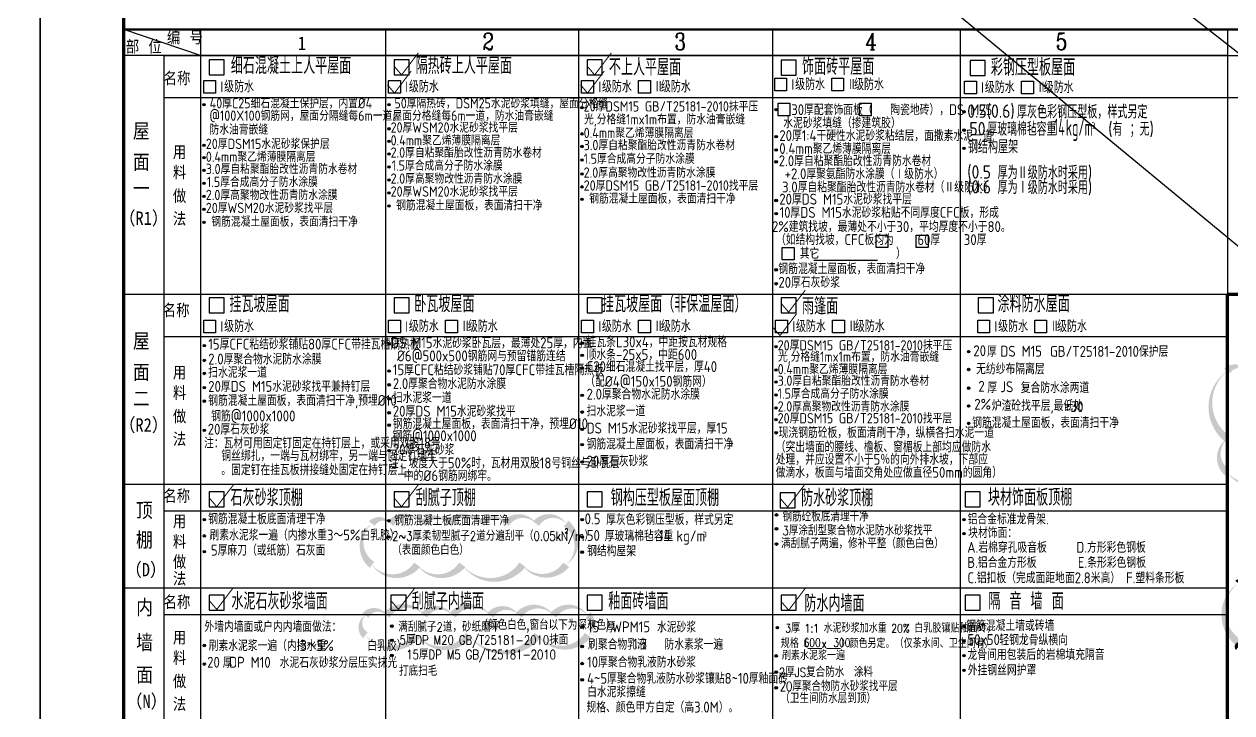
# Model space of a CAD drawing. Extents: x 6843040 to 15500510, y -6507076 to -4940511.
# Drawn here: x 7814813 to 7850908, y -5335213 to -5314628 of the extents above; entities that cross this region are included whole.
import ezdxf

# ---------------------------------------------------------------- set-up
doc = ezdxf.new("R2010")
doc.units = 0
doc.header["$LTSCALE"] = 1000
doc.header["$MEASUREMENT"] = 0
doc.layers.add('DIM_MODI', color=6, linetype='Continuous', plot=False)
for name, color, linetype in [('PUB_TEXT', 7, 'Continuous'), ('PUB_TITLE', 4, 'Continuous'), ('WINDOW', 4, 'Continuous'), ('填充', 8, 'Continuous'), ('文字', 2, 'Continuous')]:
    doc.layers.add(name, color=color, linetype=linetype)
doc.styles.add('-宋体', font='', dxfattribs={"width": 0.8})
doc.styles.add('_HZTXT', font='SIMPLEX', dxfattribs={"width": 0.9, "bigfont": 'HZTXT'})
doc.styles.add('HZ', font='rs', dxfattribs={"width": 0.8, "bigfont": 'hztxt'})
doc.styles.add('应该不会同名吧！！', font='GBENOR', dxfattribs={"height": 5, "bigfont": 'GBCBIG'})
doc.styles.add('数字加粗', font='romanc.shx', dxfattribs={"width": 0.8, "height": 8})
doc.styles.get('-宋体').set_extended_font_data('SimSun')

msp = doc.modelspace()

# ---------------------------------------------------------------- hatches: boundary and pattern name
at = {"layer": '填充'}
h = msp.add_hatch(color=1, dxfattribs=at)
edge = h.paths.add_edge_path()
edge.add_arc((7820190.9, -5317037.3), 35.9, 0, 360)
h = msp.add_hatch(color=1, dxfattribs=at)
edge = h.paths.add_edge_path()
edge.add_arc((7825713.6, -5317037.3), 35.9, 0, 360)
h = msp.add_hatch(color=1, dxfattribs=at)
edge = h.paths.add_edge_path()
edge.add_arc((7831484.1, -5317126.9), 35.9, 0, 360)
h = msp.add_hatch(color=1, dxfattribs=at)
edge = h.paths.add_edge_path()
edge.add_arc((7837287.6, -5317183.7), 38, 0, 360)
h = msp.add_hatch(color=1, dxfattribs=at)
edge = h.paths.add_edge_path()
edge.add_arc((7842901.3, -5317247.7), 38, 0, 360)
h = msp.add_hatch(color=1, dxfattribs=at)
edge = h.paths.add_edge_path()
edge.add_arc((7825713.6, -5317757), 35.9, 0, 360)
h = msp.add_hatch(color=1, dxfattribs=at)
edge = h.paths.add_edge_path()
edge.add_arc((7842901.3, -5317796.2), 38, 0, 360)
h = msp.add_hatch(color=1, dxfattribs=at)
edge = h.paths.add_edge_path()
edge.add_arc((7825713.6, -5318130.7), 35.9, 0, 360)
h = msp.add_hatch(color=1, dxfattribs=at)
edge = h.paths.add_edge_path()
edge.add_arc((7831484.1, -5317907.4), 35.9, 0, 360)
h = msp.add_hatch(color=1, dxfattribs=at)
edge = h.paths.add_edge_path()
edge.add_arc((7837287.6, -5317990.7), 38, 0, 360)
h = msp.add_hatch(color=1, dxfattribs=at)
edge = h.paths.add_edge_path()
edge.add_arc((7820190.9, -5318247.1), 35.9, 0, 360)
h = msp.add_hatch(color=1, dxfattribs=at)
edge = h.paths.add_edge_path()
edge.add_arc((7825713.6, -5318508.2), 35.9, 0, 360)
h = msp.add_hatch(color=1, dxfattribs=at)
edge = h.paths.add_edge_path()
edge.add_arc((7831484.1, -5318284.9), 35.9, 0, 360)
h = msp.add_hatch(color=1, dxfattribs=at)
edge = h.paths.add_edge_path()
edge.add_arc((7837287.6, -5318390.7), 38, 0, 360)
h = msp.add_hatch(color=1, dxfattribs=at)
edge = h.paths.add_edge_path()
edge.add_arc((7842901.3, -5318338.7), 38, 0, 360)
h = msp.add_hatch(color=1, dxfattribs=at)
edge = h.paths.add_edge_path()
edge.add_arc((7820190.9, -5318620.7), 35.9, 0, 360)
h = msp.add_hatch(color=1, dxfattribs=at)
edge = h.paths.add_edge_path()
edge.add_arc((7831484.1, -5318691.6), 35.9, 0, 360)
h = msp.add_hatch(color=1, dxfattribs=at)
edge = h.paths.add_edge_path()
edge.add_arc((7837287.6, -5318744.2), 38, 0, 360)
h = msp.add_hatch(color=1, dxfattribs=at)
edge = h.paths.add_edge_path()
edge.add_arc((7820190.9, -5318998.3), 35.9, 0, 360)
h = msp.add_hatch(color=1, dxfattribs=at)
edge = h.paths.add_edge_path()
edge.add_arc((7825713.6, -5318895.6), 35.9, 0, 360)
h = msp.add_hatch(color=1, dxfattribs=at)
edge = h.paths.add_edge_path()
edge.add_arc((7831484.1, -5319106.3), 35.9, 0, 360)
h = msp.add_hatch(color=1, dxfattribs=at)
edge = h.paths.add_edge_path()
edge.add_arc((7820190.9, -5319385.7), 35.9, 0, 360)
h = msp.add_hatch(color=1, dxfattribs=at)
edge = h.paths.add_edge_path()
edge.add_arc((7825713.6, -5319286.2), 35.9, 0, 360)
h = msp.add_hatch(color=1, dxfattribs=at)
edge = h.paths.add_edge_path()
edge.add_arc((7831484.1, -5319491.8), 35.9, 0, 360)
h = msp.add_hatch(color=1, dxfattribs=at)
edge = h.paths.add_edge_path()
edge.add_arc((7820190.9, -5319776.2), 35.9, 0, 360)
h = msp.add_hatch(color=1, dxfattribs=at)
edge = h.paths.add_edge_path()
edge.add_arc((7825713.6, -5319671.6), 35.9, 0, 360)
h = msp.add_hatch(color=1, dxfattribs=at)
edge = h.paths.add_edge_path()
edge.add_arc((7831484.1, -5319861.5), 35.9, 0, 360)
h = msp.add_hatch(color=1, dxfattribs=at)
edge = h.paths.add_edge_path()
edge.add_arc((7837287.6, -5319898.2), 38, 0, 360)
h = msp.add_hatch(color=1, dxfattribs=at)
edge = h.paths.add_edge_path()
edge.add_arc((7820190.9, -5320161.6), 35.9, 0, 360)
h = msp.add_hatch(color=1, dxfattribs=at)
edge = h.paths.add_edge_path()
edge.add_arc((7825713.6, -5320062.7), 35.9, 0, 360)
h = msp.add_hatch(color=1, dxfattribs=at)
edge = h.paths.add_edge_path()
edge.add_arc((7837287.6, -5320293.2), 38, 0, 360)
h = msp.add_hatch(color=1, dxfattribs=at)
edge = h.paths.add_edge_path()
edge.add_arc((7820190.9, -5320552.8), 35.9, 0, 360)
h = msp.add_hatch(color=1, dxfattribs=at)
edge = h.paths.add_edge_path()
edge.add_arc((7837287.6, -5321970.7), 38, 0, 360)
h = msp.add_hatch(color=1, dxfattribs=at)
edge = h.paths.add_edge_path()
edge.add_arc((7837287.6, -5322387.7), 38, 0, 360)
h = msp.add_hatch(color=1, dxfattribs=at)
edge = h.paths.add_edge_path()
edge.add_arc((7820196.9, -5324237.1), 38, 0, 360)
h = msp.add_hatch(color=1, dxfattribs=at)
edge = h.paths.add_edge_path()
edge.add_arc((7825719.6, -5324184.1), 38, 0, 360)
h = msp.add_hatch(color=1, dxfattribs=at)
edge = h.paths.add_edge_path()
edge.add_arc((7831490.1, -5324162.1), 38, 0, 360)
h = msp.add_hatch(color=1, dxfattribs=at)
edge = h.paths.add_edge_path()
edge.add_arc((7837281.6, -5324268.4), 35.9, 0, 360)
h = msp.add_hatch(color=1, dxfattribs=at)
edge = h.paths.add_edge_path()
edge.add_arc((7831490.1, -5324528.1), 38, 0, 360)
h = msp.add_hatch(color=1, dxfattribs=at)
edge = h.paths.add_edge_path()
edge.add_arc((7843040.7, -5324417.7), 38, 0, 360)
h = msp.add_hatch(color=1, dxfattribs=at)
edge = h.paths.add_edge_path()
edge.add_arc((7820196.9, -5324679.1), 38, 0, 360)
h = msp.add_hatch(color=1, dxfattribs=at)
edge = h.paths.add_edge_path()
edge.add_arc((7825719.6, -5324994.6), 38, 0, 360)
h = msp.add_hatch(color=1, dxfattribs=at)
edge = h.paths.add_edge_path()
edge.add_arc((7831490.1, -5324904.6), 38, 0, 360)
h = msp.add_hatch(color=1, dxfattribs=at)
edge = h.paths.add_edge_path()
edge.add_arc((7837281.6, -5324968), 35.9, 0, 360)
h = msp.add_hatch(color=1, dxfattribs=at)
edge = h.paths.add_edge_path()
edge.add_arc((7843040.7, -5324951.2), 38, 0, 360)
h = msp.add_hatch(color=1, dxfattribs=at)
edge = h.paths.add_edge_path()
edge.add_arc((7820196.9, -5325068.1), 38, 0, 360)
h = msp.add_hatch(color=1, dxfattribs=at)
edge = h.paths.add_edge_path()
edge.add_arc((7837281.6, -5325328.2), 35.9, 0, 360)
h = msp.add_hatch(color=1, dxfattribs=at)
edge = h.paths.add_edge_path()
edge.add_arc((7820196.9, -5325494.1), 38, 0, 360)
h = msp.add_hatch(color=1, dxfattribs=at)
edge = h.paths.add_edge_path()
edge.add_arc((7825719.6, -5325407.6), 38, 0, 360)
h = msp.add_hatch(color=1, dxfattribs=at)
edge = h.paths.add_edge_path()
edge.add_arc((7831490.1, -5325724.1), 38, 0, 360)
h = msp.add_hatch(color=1, dxfattribs=at)
edge = h.paths.add_edge_path()
edge.add_arc((7837281.6, -5325711.8), 35.9, 0, 360)
h = msp.add_hatch(color=1, dxfattribs=at)
edge = h.paths.add_edge_path()
edge.add_arc((7843040.7, -5325506.7), 38, 0, 360)
h = msp.add_hatch(color=1, dxfattribs=at)
edge = h.paths.add_edge_path()
edge.add_arc((7820196.9, -5325897.1), 38, 0, 360)
h = msp.add_hatch(color=1, dxfattribs=at)
edge = h.paths.add_edge_path()
edge.add_arc((7825719.6, -5325826.1), 38, 0, 360)
h = msp.add_hatch(color=1, dxfattribs=at)
edge = h.paths.add_edge_path()
edge.add_arc((7837281.6, -5326097.6), 35.9, 0, 360)
h = msp.add_hatch(color=1, dxfattribs=at)
edge = h.paths.add_edge_path()
edge.add_arc((7843040.7, -5326040.2), 38, 0, 360)
h = msp.add_hatch(color=1, dxfattribs=at)
edge = h.paths.add_edge_path()
edge.add_arc((7825719.6, -5326246.1), 38, 0, 360)
h = msp.add_hatch(color=1, dxfattribs=at)
edge = h.paths.add_edge_path()
edge.add_arc((7831490.1, -5326223.6), 38, 0, 360)
h = msp.add_hatch(color=1, dxfattribs=at)
edge = h.paths.add_edge_path()
edge.add_arc((7837281.6, -5326448.4), 35.9, 0, 360)
h = msp.add_hatch(color=1, dxfattribs=at)
edge = h.paths.add_edge_path()
edge.add_arc((7820196.9, -5326767.6), 38, 0, 360)
h = msp.add_hatch(color=1, dxfattribs=at)
edge = h.paths.add_edge_path()
edge.add_arc((7825719.6, -5326613.6), 38, 0, 360)
h = msp.add_hatch(color=1, dxfattribs=at)
edge = h.paths.add_edge_path()
edge.add_arc((7831490.1, -5326737.6), 38, 0, 360)
h = msp.add_hatch(color=1, dxfattribs=at)
edge = h.paths.add_edge_path()
edge.add_arc((7843040.7, -5326561.7), 38, 0, 360)
h = msp.add_hatch(color=1, dxfattribs=at)
edge = h.paths.add_edge_path()
edge.add_arc((7837287.6, -5326841.7), 38, 0, 360)
h = msp.add_hatch(color=1, dxfattribs=at)
edge = h.paths.add_edge_path()
edge.add_arc((7825719.6, -5327375.6), 38, 0, 360)
h = msp.add_hatch(color=1, dxfattribs=at)
edge = h.paths.add_edge_path()
edge.add_arc((7831490.1, -5327198.6), 38, 0, 360)
h = msp.add_hatch(color=1, dxfattribs=at)
edge = h.paths.add_edge_path()
edge.add_arc((7831490.1, -5327714.6), 38, 0, 360)
h = msp.add_hatch(color=1, dxfattribs=at)
edge = h.paths.add_edge_path()
edge.add_arc((7837298.5, -5329297.7), 38, 0, 360)
h = msp.add_hatch(color=1, dxfattribs=at)
edge = h.paths.add_edge_path()
edge.add_arc((7820196.9, -5329438.1), 38, 0, 360)
h = msp.add_hatch(color=1, dxfattribs=at)
edge = h.paths.add_edge_path()
edge.add_arc((7825710.7, -5329471.5), 38, 0, 360)
h = msp.add_hatch(color=1, dxfattribs=at)
edge = h.paths.add_edge_path()
edge.add_arc((7831490.1, -5329438.1), 38, 0, 360)
h = msp.add_hatch(color=1, dxfattribs=at)
edge = h.paths.add_edge_path()
edge.add_arc((7837298.5, -5329712.2), 38, 0, 360)
h = msp.add_hatch(color=1, dxfattribs=at)
edge = h.paths.add_edge_path()
edge.add_arc((7842901.3, -5329438.1), 38, 0, 360)
h = msp.add_hatch(color=1, dxfattribs=at)
edge = h.paths.add_edge_path()
edge.add_arc((7820196.9, -5329925.1), 38, 0, 360)
h = msp.add_hatch(color=1, dxfattribs=at)
edge = h.paths.add_edge_path()
edge.add_arc((7825710.7, -5329958.5), 38, 0, 360)
h = msp.add_hatch(color=1, dxfattribs=at)
edge = h.paths.add_edge_path()
edge.add_arc((7831490.1, -5329956.6), 38, 0, 360)
h = msp.add_hatch(color=1, dxfattribs=at)
edge = h.paths.add_edge_path()
edge.add_arc((7842901.3, -5329856.6), 38, 0, 360)
h = msp.add_hatch(color=1, dxfattribs=at)
edge = h.paths.add_edge_path()
edge.add_arc((7820196.9, -5330397.3), 38, 0, 360)
h = msp.add_hatch(color=1, dxfattribs=at)
edge = h.paths.add_edge_path()
edge.add_arc((7831490.1, -5330411.6), 38, 0, 360)
h = msp.add_hatch(color=1, dxfattribs=at)
edge = h.paths.add_edge_path()
edge.add_arc((7837298.5, -5330169.2), 38, 0, 360)
h = msp.add_hatch(color=1, dxfattribs=at)
edge = h.paths.add_edge_path()
edge.add_arc((7825803.6, -5332624.1), 38, 0, 360)
h = msp.add_hatch(color=1, dxfattribs=at)
edge = h.paths.add_edge_path()
edge.add_arc((7831488.9, -5332653.7), 38, 0, 360)
h = msp.add_hatch(color=1, dxfattribs=at)
edge = h.paths.add_edge_path()
edge.add_arc((7837325.1, -5332668.7), 38, 0, 360)
h = msp.add_hatch(color=1, dxfattribs=at)
edge = h.paths.add_edge_path()
edge.add_arc((7842901.3, -5332623.6), 38, 0, 360)
h = msp.add_hatch(color=1, dxfattribs=at)
edge = h.paths.add_edge_path()
edge.add_arc((7820196.9, -5333201.6), 38, 0, 360)
h = msp.add_hatch(color=1, dxfattribs=at)
edge = h.paths.add_edge_path()
edge.add_arc((7825803.6, -5333045.6), 38, 0, 360)
h = msp.add_hatch(color=1, dxfattribs=at)
edge = h.paths.add_edge_path()
edge.add_arc((7831488.9, -5333228.2), 38, 0, 360)
h = msp.add_hatch(color=1, dxfattribs=at)
edge = h.paths.add_edge_path()
edge.add_arc((7842901.3, -5333077.1), 38, 0, 360)
h = msp.add_hatch(color=1, dxfattribs=at)
edge = h.paths.add_edge_path()
edge.add_arc((7825803.6, -5333499.1), 38, 0, 360)
h = msp.add_hatch(color=1, dxfattribs=at)
edge = h.paths.add_edge_path()
edge.add_arc((7837287.6, -5333512.1), 38, 0, 360)
h = msp.add_hatch(color=1, dxfattribs=at)
edge = h.paths.add_edge_path()
edge.add_arc((7842901.3, -5333503.1), 38, 0, 360)
h = msp.add_hatch(color=1, dxfattribs=at)
edge = h.paths.add_edge_path()
edge.add_arc((7820196.9, -5333756.1), 38, 0, 360)
h = msp.add_hatch(color=1, dxfattribs=at)
edge = h.paths.add_edge_path()
edge.add_arc((7831488.9, -5333741.2), 38, 0, 360)
h = msp.add_hatch(color=1, dxfattribs=at)
edge = h.paths.add_edge_path()
edge.add_arc((7837287.6, -5333991.8), 38, 0, 360)
h = msp.add_hatch(color=1, dxfattribs=at)
edge = h.paths.add_edge_path()
edge.add_arc((7842901.3, -5333942.6), 38, 0, 360)
h = msp.add_hatch(color=1, dxfattribs=at)
edge = h.paths.add_edge_path()
edge.add_arc((7831488.9, -5334227.7), 38, 0, 360)
h = msp.add_hatch(color=1, dxfattribs=at)
edge = h.paths.add_edge_path()
edge.add_arc((7837287.6, -5334467), 38, 0, 360)

# ---------------------------------------------------------------- linework, layer by layer
at = {"layer": 'DIM_MODI'}
for points in [[(7911789.9, -5492202), (7717926.7, -5211216.4), (8120470.7, -5526373)], [(8121020.5, -5495427.7), (7717926.7, -5211216.4), (8121020.5, -5544303.1)]]:
    msp.add_lwpolyline(points, dxfattribs=at)
msp.add_lwpolyline([(7851327.9, -5324997.6, 0, 225, 0.5), (7850773.2, -5324997.6, 0, 225, 0.5), (7850773.2, -5327022.6, 0, 225, 0.5), (7850773.2, -5328029.2, 0, 225, 0.5), (7852123.2, -5328029.2, 0, 225, 0.5)], format="xyseb", dxfattribs=at)
for points in [[(7825207.9, -5329558.8, 0, 225, 0.5), (7825207.9, -5330788.4, 0, 225, 0.5), (7826557.9, -5330788.4, 0, 225, 0.5), (7827907.9, -5330788.4, 0, 225, 0.5), (7829707.9, -5330788.4, 0, 225, 0.5), (7831010.3, -5330788.4, 0, 225, 0.5), (7831010.3, -5329558.8, 0, 225, 0.5), (7830110.3, -5329558.8, 0, 225, 0.5), (7829210.3, -5329558.8, 0, 225, 0.5), (7828460.3, -5329558.8, 0, 225, 0.5), (7827485.3, -5329558.8, 0, 225, 0.5), (7826735.3, -5329558.8, 0, 225, 0.5), (7825760.3, -5329558.8, 0, 225, 0.5)], [(7851097.2, -5331333.9, 0, 225, 0.5), (7851097.2, -5333104.4, 0, 225, 0.5), (7851097.2, -5333248.2, 0, 225, 0.5), (7852672.2, -5333248.2, 0, 225, 0.5), (7853830.4, -5333248.2, 0, 225, 0.5), (7853830.4, -5331333.9, 0, 225, 0.5), (7852705.4, -5331333.9, 0, 225, 0.5), (7851355.4, -5331333.9, 0, 225, 0.5)], [(7825014.3, -5332297.7, 0, 225, 0.5), (7825014.3, -5332892, 0, 225, 0.5), (7826560.2, -5332892, 0, 225, 0.5), (7828106.1, -5332892, 0, 225, 0.5), (7830167.3, -5332892, 0, 225, 0.5), (7831658.6, -5332892, 0, 225, 0.5), (7831658.6, -5332297.7, 0, 225, 0.5), (7830628, -5332297.7, 0, 225, 0.5), (7829597.4, -5332297.7, 0, 225, 0.5), (7828738.6, -5332297.7, 0, 225, 0.5), (7827622.1, -5332297.7, 0, 225, 0.5), (7826763.3, -5332297.7, 0, 225, 0.5), (7825646.8, -5332297.7, 0, 225, 0.5)]]:
    msp.add_lwpolyline(points, format="xyseb", close=True, dxfattribs=at)
at = {"layer": 'PUB_TITLE'}
for p, q in [((7815288.3, -5353371.9), (7815288.3, -5313371.9)), ((7815288.3, -5313371.9), (7815288.3, -5327921.1)), ((7815288.3, -5313371.9), (7815288.3, -5327921.1)), ((7815288.3, -5353371.9), (7815288.3, -5313371.9)), ((7815288.3, -5313371.9), (7815288.3, -5327921.1)), ((7815288.3, -5313371.9), (7815288.3, -5327921.1)), ((7825611, -5314783.9), (7825611, -5353371.9)), ((7831381.5, -5314783.9), (7831381.5, -5353371.9)), ((7837179, -5314783.9), (7837179, -5353371.9)), ((7842792.7, -5314783.9), (7842792.7, -5353371.9)), ((7866205.8, -5314783.9), (7850773.2, -5314783.9)), ((7850773.2, -5314783.9), (7850773.2, -5353371.9)), ((7818988.3, -5315560.4), (7866205.8, -5315560.4)), ((7825611, -5315571.9), (7825611, -5351671.9)), ((7831381.5, -5315571.9), (7831381.5, -5351671.9)), ((7837179, -5315571.9), (7837179, -5351671.9)), ((7818988.3, -5316820.9), (7866205.8, -5316820.9)), ((7817788.3, -5322701.9), (7866205.8, -5322701.9)), ((7818988.3, -5323962.4), (7850773.2, -5323962.4)), ((7850773.2, -5329187.4), (7818988.3, -5329187.4)), ((7850773.2, -5332280.9), (7818988.3, -5332280.9))]:
    msp.add_line(p, q, dxfattribs=at)
at = {"layer": 'PUB_TITLE', "color": 4}
for p, q in [((7820088.3, -5315560.4), (7817788.3, -5314783.9)), ((7818988.3, -5315560.4), (7818988.3, -5353371.9))]:
    msp.add_line(p, q, dxfattribs=at)
at = {"layer": 'PUB_TITLE'}
for points in [[(7755888.3, -5354371.9), (7755888.3, -5312371.9), (7815288.3, -5312371.9), (7815288.3, -5354371.9)], [(7815288.3, -5354371.9), (7815288.3, -5312371.9), (7874688.3, -5312371.9), (7874688.3, -5354371.9)], [(7843081.8, -5316165.1), (7843531.8, -5316165.1), (7843531.8, -5315715.1), (7843081.8, -5315715.1)]]:
    msp.add_lwpolyline(points, close=True, dxfattribs=at)
at = {"layer": 'PUB_TITLE', "const_width": 100}
for points in [[(7817788.3, -5353371.9), (7873688.3, -5353371.9), (7873688.3, -5313371.9), (7817788.3, -5313371.9)], [(7866255.9, -5322701.9), (7866255.9, -5322701.9), (7850773.2, -5322701.9), (7850773.2, -5322701.9)], [(7850773.2, -5353371.9), (7850773.2, -5353371.9), (7850773.2, -5322701.9), (7850773.2, -5322701.9)]]:
    msp.add_lwpolyline(points, close=True, dxfattribs=at)
at = {"layer": 'PUB_TITLE'}
for points, const_width in [([(7817788.3, -5353371.9), (7817788.3, -5314783.9), (7866205.8, -5314783.9), (7866205.8, -5314783.9)], 70), ([(7817788.3, -5315560.4), (7850773.2, -5315560.4)], 40), ([(7850773.2, -5328387.4), (7817788.3, -5328387.4)], 40), ([(7850773.2, -5331480.9), (7817788.3, -5331480.9)], 40)]:
    msp.add_lwpolyline(points, dxfattribs=dict(at, const_width=const_width))
at = {"layer": 'PUB_TITLE', "color": 4, "const_width": 40}
msp.add_lwpolyline([(7820088.3, -5314783.9), (7820088.3, -5353371.9)], dxfattribs=at)
at = {"layer": 'PUB_TITLE', "const_width": 30}
for points, elevation in [([(7826591.4, -5315489.3), (7826093, -5316145.8), (7825880.3, -5315894.7)], 13.8), ([(7832361.9, -5315489.3), (7831863.5, -5316145.8), (7831650.8, -5315894.7)], 13.8), ([(7826379.3, -5316032.1), (7825880.9, -5316688.6), (7825668.2, -5316437.5)], 20.7), ([(7832149.8, -5316032.1), (7831651.4, -5316688.6), (7831438.7, -5316437.5)], 20.7), ([(7838158.5, -5322578.8), (7837660.1, -5323235.3), (7837447.4, -5322984.3)], 41.4), ([(7837901.5, -5323281.9), (7837403.1, -5323938.4), (7837190.5, -5323687.3)], 27.6), ([(7821068.6, -5328396.3), (7820570.2, -5329052.8), (7820357.6, -5328801.7)], 13.8), ([(7826591.4, -5328396.3), (7826093, -5329052.8), (7825880.3, -5328801.7)], 13.8), ([(7838129.9, -5328405.6), (7837631.5, -5329062.2), (7837418.8, -5328811.1)], 27.6), ([(7821067.8, -5331465.8), (7820569.4, -5332122.3), (7820356.7, -5331871.3)], 27.6), ([(7826498.4, -5331465.8), (7826000, -5332122.3), (7825787.3, -5331871.3)], 27.6), ([(7838159.4, -5331489.8), (7837661, -5332146.3), (7837448.3, -5331895.2)], 13.8)]:
    msp.add_lwpolyline(points, dxfattribs=dict(at, elevation=elevation))
at = {"layer": 'PUB_TITLE', "color": 4, "elevation": 13.8}
for points in [[(7820345.2, -5316145.8), (7820795.2, -5316145.8), (7820795.2, -5315695.8), (7820345.2, -5315695.8)], [(7820345.2, -5323259.3), (7820795.2, -5323259.3), (7820795.2, -5322809.3), (7820345.2, -5322809.3)], [(7820345.2, -5329052.8), (7820795.2, -5329052.8), (7820795.2, -5328602.8), (7820345.2, -5328602.8)], [(7820345.2, -5332146.3), (7820795.2, -5332146.3), (7820795.2, -5331696.3), (7820345.2, -5331696.3)]]:
    msp.add_lwpolyline(points, close=True, dxfattribs=at)
at = {"layer": 'PUB_TITLE', "elevation": 13.8}
for points in [[(7825868, -5316145.8), (7826318, -5316145.8), (7826318, -5315695.8), (7825868, -5315695.8)], [(7831638.5, -5316145.8), (7832088.5, -5316145.8), (7832088.5, -5315695.8), (7831638.5, -5315695.8)], [(7837440.8, -5316157.3), (7837890.8, -5316157.3), (7837890.8, -5315707.3), (7837440.8, -5315707.3)], [(7825868, -5323259.3), (7826318, -5323259.3), (7826318, -5322809.3), (7825868, -5322809.3)], [(7831638.5, -5323259.3), (7832088.5, -5323259.3), (7832088.5, -5322809.3), (7831638.5, -5322809.3)], [(7837436, -5323259.3), (7837886, -5323259.3), (7837886, -5322809.3), (7837436, -5322809.3)], [(7843329.4, -5323259.3), (7843779.4, -5323259.3), (7843779.4, -5322809.3), (7843329.4, -5322809.3)], [(7825868, -5329052.8), (7826318, -5329052.8), (7826318, -5328602.8), (7825868, -5328602.8)], [(7831638.5, -5329052.8), (7832088.5, -5329052.8), (7832088.5, -5328602.8), (7831638.5, -5328602.8)], [(7842933, -5329052.8), (7843383, -5329052.8), (7843383, -5328602.8), (7842933, -5328602.8)], [(7837407.4, -5329086.1), (7837857.4, -5329086.1), (7837857.4, -5328636.1), (7837407.4, -5328636.1)], [(7825775.9, -5332146.3), (7826225.9, -5332146.3), (7826225.9, -5331696.3), (7825775.9, -5331696.3)], [(7825775.9, -5332146.3), (7826225.9, -5332146.3), (7826225.9, -5331696.3), (7825775.9, -5331696.3)], [(7831638.5, -5332146.3), (7832088.5, -5332146.3), (7832088.5, -5331696.3), (7831638.5, -5331696.3)], [(7837436, -5332146.3), (7837886, -5332146.3), (7837886, -5331696.3), (7837436, -5331696.3)], [(7842933, -5332146.3), (7843383, -5332146.3), (7843383, -5331696.3), (7842933, -5331696.3)]]:
    msp.add_lwpolyline(points, close=True, dxfattribs=at)
at = {"layer": 'WINDOW', "color": 2}
for points, elevation in [([(7820181.4, -5316316.4), (7820534.9, -5316316.4), (7820534.9, -5316688.6), (7820181.4, -5316688.6)], 20.7), ([(7825704.1, -5316316.4), (7826057.6, -5316316.4), (7826057.6, -5316688.6), (7825704.1, -5316688.6)], 20.7), ([(7831474.6, -5316316.4), (7831828.1, -5316316.4), (7831828.1, -5316688.6), (7831474.6, -5316688.6)], 20.7), ([(7833178.4, -5316316.4), (7833532, -5316316.4), (7833532, -5316688.6), (7833178.4, -5316688.6)], 20.7), ([(7837247.5, -5316247.4), (7837601, -5316247.4), (7837601, -5316619.6), (7837247.5, -5316619.6)], 34.5), ([(7838951.3, -5316247.4), (7839304.9, -5316247.4), (7839304.9, -5316619.6), (7838951.3, -5316619.6)], 34.5), ([(7842917.9, -5316335.7), (7843271.5, -5316335.7), (7843271.5, -5316707.9), (7842917.9, -5316707.9)], 6.9), ([(7844621.8, -5316335.7), (7844975.3, -5316335.7), (7844975.3, -5316707.9), (7844621.8, -5316707.9)], 6.9), ([(7837347.8, -5316993.6), (7837701.3, -5316993.6), (7837701.3, -5317365.9), (7837347.8, -5317365.9)], 41.4), ([(7839777.8, -5316993.6), (7840131.3, -5316993.6), (7840131.3, -5317365.9), (7839777.8, -5317365.9)], 20.7), ([(7840276.7, -5320932.6), (7840630.3, -5320932.6), (7840630.3, -5321304.9), (7840276.7, -5321304.9)], -13.8), ([(7841477.7, -5320932.6), (7841831.3, -5320932.6), (7841831.3, -5321304.9), (7841477.7, -5321304.9)], -13.8), ([(7837470.7, -5321303.1), (7837824.3, -5321303.1), (7837824.3, -5321675.4), (7837470.7, -5321675.4)], -13.8), ([(7820181.4, -5323477.9), (7820534.9, -5323477.9), (7820534.9, -5323850.1), (7820181.4, -5323850.1)], 20.7), ([(7825704.1, -5323477.9), (7826057.6, -5323477.9), (7826057.6, -5323850.1), (7825704.1, -5323850.1)], 20.7), ([(7827407.9, -5323477.9), (7827761.5, -5323477.9), (7827761.5, -5323850.1), (7827407.9, -5323850.1)], 20.7), ([(7831474.6, -5323477.9), (7831828.1, -5323477.9), (7831828.1, -5323850.1), (7831474.6, -5323850.1)], 20.7), ([(7833178.4, -5323477.9), (7833532, -5323477.9), (7833532, -5323850.1), (7833178.4, -5323850.1)], 20.7), ([(7837272.1, -5323477.9), (7837625.6, -5323477.9), (7837625.6, -5323850.1), (7837272.1, -5323850.1)], 20.7), ([(7838975.9, -5323477.9), (7839329.5, -5323477.9), (7839329.5, -5323850.1), (7838975.9, -5323850.1)], 20.7), ([(7843314, -5323477.9), (7843667.6, -5323477.9), (7843667.6, -5323850.1), (7843314, -5323850.1)], 34.5), ([(7845017.9, -5323477.9), (7845371.5, -5323477.9), (7845371.5, -5323850.1), (7845017.9, -5323850.1)], 34.5)]:
    msp.add_lwpolyline(points, close=True, dxfattribs=dict(at, elevation=elevation))
at = {"layer": '填充', "color": 1}
for centre, radius in [((7820190.9, -5317037.3, -85.9), 35.9), ((7825713.6, -5317037.3, -85.9), 35.9), ((7831484.1, -5317126.9, -85.9), 35.9), ((7837287.6, -5317183.7, -91), 38), ((7842901.3, -5317247.7, -91), 38), ((7825713.6, -5317757, -85.9), 35.9), ((7842901.3, -5317796.2, -91), 38), ((7825713.6, -5318130.7, -85.9), 35.9), ((7831484.1, -5317907.4, -85.9), 35.9), ((7837287.6, -5317990.7, -91), 38), ((7820190.9, -5318247.1, -85.9), 35.9), ((7825713.6, -5318508.2, -85.9), 35.9), ((7831484.1, -5318284.9, -85.9), 35.9), ((7837287.6, -5318390.7, -91), 38), ((7842901.3, -5318338.7, -91), 38), ((7820190.9, -5318620.7, -85.9), 35.9), ((7831484.1, -5318691.6, -85.9), 35.9), ((7837287.6, -5318744.2, -91), 38), ((7820190.9, -5318998.3, -85.9), 35.9), ((7825713.6, -5318895.6, -85.9), 35.9), ((7831484.1, -5319106.3, -85.9), 35.9), ((7820190.9, -5319385.7, -85.9), 35.9), ((7825713.6, -5319286.2, -85.9), 35.9), ((7831484.1, -5319491.8, -85.9), 35.9), ((7820190.9, -5319776.2, -85.9), 35.9), ((7825713.6, -5319671.6, -85.9), 35.9), ((7831484.1, -5319861.5, -85.9), 35.9), ((7837287.6, -5319898.2, -91), 38), ((7820190.9, -5320161.6, -85.9), 35.9), ((7825713.6, -5320062.7, -85.9), 35.9), ((7837287.6, -5320293.2, -91), 38), ((7820190.9, -5320552.8, -85.9), 35.9), ((7837287.6, -5321970.7, -91), 38), ((7837287.6, -5322387.7, -91), 38), ((7820196.9, -5324237.1, -91), 38), ((7825719.6, -5324184.1, -91), 38), ((7831490.1, -5324162.1, -91), 38), ((7837281.6, -5324268.4, -85.9), 35.9), ((7831490.1, -5324528.1, -91), 38), ((7843040.7, -5324417.7, -91), 38), ((7820196.9, -5324679.1, -91), 38), ((7825719.6, -5324994.6, -91), 38), ((7831490.1, -5324904.6, -91), 38), ((7837281.6, -5324968, -85.9), 35.9), ((7843040.7, -5324951.2, -91), 38), ((7820196.9, -5325068.1, -91), 38), ((7837281.6, -5325328.2, -85.9), 35.9), ((7820196.9, -5325494.1, -91), 38), ((7825719.6, -5325407.6, -91), 38), ((7831490.1, -5325724.1, -91), 38), ((7837281.6, -5325711.8, -85.9), 35.9), ((7843040.7, -5325506.7, -91), 38), ((7820196.9, -5325897.1, -91), 38), ((7825719.6, -5325826.1, -91), 38), ((7837281.6, -5326097.6, -85.9), 35.9), ((7843040.7, -5326040.2, -91), 38), ((7825719.6, -5326246.1, -91), 38), ((7831490.1, -5326223.6, -91), 38), ((7837281.6, -5326448.4, -85.9), 35.9), ((7820196.9, -5326767.6, -91), 38), ((7825719.6, -5326613.6, -91), 38), ((7831490.1, -5326737.6, -91), 38), ((7843040.7, -5326561.7, -91), 38), ((7837287.6, -5326841.7, -91), 38), ((7825719.6, -5327375.6, -91), 38), ((7831490.1, -5327198.6, -91), 38), ((7831490.1, -5327714.6, -91), 38), ((7837298.5, -5329297.7, -91), 38), ((7820196.9, -5329438.1, -91), 38), ((7825710.7, -5329471.5, -91), 38), ((7831490.1, -5329438.1, -91), 38), ((7837298.5, -5329712.2, -91), 38), ((7842901.3, -5329438.1, -91), 38), ((7820196.9, -5329925.1, -91), 38), ((7825710.7, -5329958.5, -91), 38), ((7831490.1, -5329956.6, -91), 38), ((7842901.3, -5329856.6, -91), 38), ((7820196.9, -5330397.3, -91), 38), ((7831490.1, -5330411.6, -91), 38), ((7837298.5, -5330169.2, -91), 38), ((7825803.6, -5332624.1, -91), 38), ((7831488.9, -5332653.7, -91), 38), ((7837325.1, -5332668.7, -91), 38), ((7842901.3, -5332623.6, -91), 38), ((7820196.9, -5333201.6, -91), 38), ((7825803.6, -5333045.6, -91), 38), ((7831488.9, -5333228.2, -91), 38), ((7842901.3, -5333077.1, -91), 38), ((7825803.6, -5333499.1, -91), 38), ((7837287.6, -5333512.1, -91), 38), ((7842901.3, -5333503.1, -91), 38), ((7820196.9, -5333756.1, -91), 38), ((7831488.9, -5333741.2, -91), 38), ((7837287.6, -5333991.8, -91), 38), ((7842901.3, -5333942.6, -91), 38), ((7831488.9, -5334227.7, -91), 38), ((7837287.6, -5334467, -91), 38)]:
    msp.add_circle(centre, radius, dxfattribs=at)
at = {"layer": '文字', "color": 2}
msp.add_line((7838413.8, -5321681.4, -13.8), (7840315.9, -5321681.4, -13.8), dxfattribs=at)

# ---------------------------------------------------------------- texts
at = {"layer": 'PUB_TEXT', "color": 2}
for s, height, style, p in [('编 号', 400, 'HZ', (7819078.7, -5315237.2)), ('部 位', 400, 'HZ', (7817851.6, -5315511)), ('细石混凝土上人平屋面', 500, '应该不会同名吧！！', (7820990.1, -5316119.2, 34.5)), ('隔热砖上人平屋面', 500, '应该不会同名吧！！', (7826512.8, -5316119.2, 34.5)), ('饰面砖平屋面  ', 500, '应该不会同名吧！！', (7838062.2, -5316144.9, 20.7)), ('不上人平屋面  ', 500, '应该不会同名吧！！', (7832288.9, -5316164.1, 20.7)), ('彩钢压型板屋面', 500, '应该不会同名吧！！', (7843704.8, -5316166.1, -13.8)), ('名称', 400, 'HZ', (7818983.6, -5316457.1)), ('级防水 ', 350, '应该不会同名吧！！', (7820789.7, -5316669.8, 20.7)), ('级防水 ', 350, '应该不会同名吧！！', (7826312.5, -5316669.8, 20.7)), ('级防水 ', 350, '应该不会同名吧！！', (7832083, -5316669.8, 20.7)), ('级防水 ', 350, '应该不会同名吧！！', (7833843.5, -5316669.8, 20.7)), ('Ⅰ', 350, '应该不会同名吧！！', (7837639.5, -5316619.8, 34.5)), ('级防水 ', 350, '应该不会同名吧！！', (7837855.8, -5316600.8, 34.5)), ('Ⅱ ', 350, '应该不会同名吧！！', (7839400.3, -5316603.8, 34.5)), ('级防水 ', 350, '应该不会同名吧！！', (7839616.3, -5316600.8, 34.5)), ('级防水 ', 350, '应该不会同名吧！！', (7843526.3, -5316689.1, 6.9)), ('级防水 ', 350, '应该不会同名吧！！', (7845286.8, -5316689.1, 6.9)), ('Ⅰ', 350, '应该不会同名吧！！', (7820573.4, -5316688.8, 20.7)), ('Ⅰ', 350, '应该不会同名吧！！', (7826096.1, -5316688.8, 20.7)), ('Ⅰ', 350, '应该不会同名吧！！', (7831866.6, -5316688.8, 20.7)), ('Ⅱ ', 350, '应该不会同名吧！！', (7833627.5, -5316672.8, 20.7)), ('Ⅰ', 350, '应该不会同名吧！！', (7843309.9, -5316708.1, 6.9)), ('Ⅱ ', 350, '应该不会同名吧！！', (7845070.8, -5316692.1, 6.9)), ('0.5(0.6)', 400, '应该不会同名吧！！', (7843000.4, -5317428.1, -13.8)), ('屋', 500, 'HZ', (7818064.6, -5318083.6)), ('50', 400, '应该不会同名吧！！', (7843064.9, -5317952.2, -13.8)), ('用', 400, 'HZ', (7819259, -5318663.3, -13.8)), ('面', 500, 'HZ', (7818064.6, -5319014.4)), ('料', 400, 'HZ', (7819259, -5319271.5, -13.8)), ('(0.5', 400, '应该不会同名吧！！', (7843000.4, -5319246.5, -13.8)), ('一', 500, 'HZ', (7818064.6, -5319804.9)), ('做', 400, 'HZ', (7819259, -5319975.2, -13.8)), ('(0.6', 400, '应该不会同名吧！！', (7843000.4, -5319689.8, -13.8)), ('法', 400, 'HZ', (7819259, -5320655, -13.8)), ('挂瓦坡屋面 ', 500, '应该不会同名吧！！', (7820948.3, -5323242.2, -13.8)), ('卧瓦坡屋面  ', 500, '应该不会同名吧！！', (7826472.9, -5323242.2, -13.8)), ('挂瓦坡屋面（非保温屋面）', 500, '应该不会同名吧！！', (7832083.8, -5323242.2, -13.8)), ('雨篷面  ', 500, '应该不会同名吧！！', (7838062.8, -5323306.7, -13.8)), ('涂料防水屋面', 500, '应该不会同名吧！！', (7843903.3, -5323237.8)), ('名称', 400, 'HZ', (7818956.6, -5323390.1)), ('Ⅰ', 350, '应该不会同名吧！！', (7820573.4, -5323850.3, 20.7)), ('级防水 ', 350, '应该不会同名吧！！', (7820789.7, -5323831.3, 20.7)), ('Ⅰ', 350, '应该不会同名吧！！', (7826096.1, -5323850.3, 20.7)), ('级防水 ', 350, '应该不会同名吧！！', (7826312.5, -5323831.3, 20.7)), ('Ⅱ ', 350, '应该不会同名吧！！', (7827857, -5323834.3, 20.7)), ('级防水 ', 350, '应该不会同名吧！！', (7828073, -5323831.3, 20.7)), ('Ⅰ', 350, '应该不会同名吧！！', (7831866.6, -5323850.3, 20.7)), ('级防水 ', 350, '应该不会同名吧！！', (7832083, -5323831.3, 20.7)), ('Ⅱ ', 350, '应该不会同名吧！！', (7833627.5, -5323834.3, 20.7)), ('级防水 ', 350, '应该不会同名吧！！', (7833843.5, -5323831.3, 20.7)), ('Ⅰ', 350, '应该不会同名吧！！', (7837664.1, -5323850.3, 20.7)), ('级防水 ', 350, '应该不会同名吧！！', (7837880.5, -5323831.3, 20.7)), ('Ⅱ ', 350, '应该不会同名吧！！', (7839425, -5323834.3, 20.7)), ('级防水 ', 350, '应该不会同名吧！！', (7839641, -5323831.3, 20.7)), ('Ⅰ', 350, '应该不会同名吧！！', (7843706.1, -5323850.3, 34.5)), ('级防水 ', 350, '应该不会同名吧！！', (7843922.4, -5323831.3, 34.5)), ('Ⅱ ', 350, '应该不会同名吧！！', (7845466.9, -5323834.3, 34.5)), ('级防水 ', 350, '应该不会同名吧！！', (7845682.9, -5323831.3, 34.5)), ('屋', 500, 'HZ', (7818064.6, -5324363.6)), ('面', 500, 'HZ', (7818064.6, -5325294.4)), ('用', 400, 'HZ', (7819259, -5325250.8, -13.8)), ('二', 500, 'HZ', (7818064.6, -5326084.9)), ('料', 400, 'HZ', (7819259, -5325859, -13.8)), ('做', 400, 'HZ', (7819259, -5326562.7, -13.8)), ('法', 400, 'HZ', (7819259, -5327242.5, -13.8)), ('名称', 400, 'HZ', (7818973.6, -5328939.1)), ('石灰砂浆顶棚', 500, '应该不会同名吧！！', (7820981.3, -5329032.2)), ('刮腻子顶棚', 500, '应该不会同名吧！！', (7826514, -5329032.2)), ('钢构压型板屋面顶棚', 500, '应该不会同名吧！！', (7832344, -5329032.2)), ('防水砂浆顶棚', 500, '应该不会同名吧！！', (7838032.1, -5329037.5, 91)), ('块材饰面板顶棚', 500, '应该不会同名吧！！', (7843618.2, -5329020.2)), ('顶', 500, 'HZ', (7818156.3, -5329424.7)), ('用', 400, 'HZ', (7819259, -5329697.8, -13.8)), ('0.5', 325, '应该不会同名吧！！', (7831564, -5329576.7)), ('棚', 500, 'HZ', (7818156.3, -5330308.1)), ('料', 400, 'HZ', (7819259, -5330306, -13.8)), ('50', 325, '应该不会同名吧！！', (7831628.5, -5330073)), ('14', 325, '应该不会同名吧！！', (7833789.3, -5330072.5)), ('做', 400, 'HZ', (7819259, -5330910.2, -13.8)), ('法', 400, 'HZ', (7819259, -5331413, -13.8)), ('内', 500, 'HZ', (7818161.5, -5332327, 9724.2)), ('名称', 400, 'HZ', (7818980.6, -5332111.4)), ('水泥石灰砂浆墙面', 500, '应该不会同名吧！！', (7821006.8, -5332125.7)), ('刮腻子内墙面', 500, '应该不会同名吧！！', (7826398.4, -5332125.7)), ('釉面砖墙面', 500, '应该不会同名吧！！', (7832270, -5332125.7)), ('防水内墙面', 500, '应该不会同名吧！！', (7838131, -5332190.2)), ('隔 音 墙 面', 500, '应该不会同名吧！！', (7843630.7, -5332125.7)), ('墙', 500, 'HZ', (7818161.5, -5333372, 9724.2)), ('用', 400, 'HZ', (7819259, -5333171.3, -13.8)), ('50x50', 325, '应该不会同名吧！！', (7843004, -5333185.8)), ('料', 400, 'HZ', (7819259, -5333779.5, -13.8)), ('面', 500, 'HZ', (7818161.5, -5334341.7, 9724.2)), ('做', 400, 'HZ', (7819259, -5334483.2, -13.8)), ('法', 400, 'HZ', (7819259, -5335163, -13.8))]:
    msp.add_text(s, height=height, dxfattribs=dict(at, style=style)).set_placement(p)
for s, height, style, width, p in [('1', 400, '-宋体', 0.9, (7822991.1, -5315398.6, -13.8)), ('2', 500, '数字加粗', 0.8, (7828513.9, -5315398.6, -13.8)), ('3', 500, '数字加粗', 0.8, (7834249.1, -5315398.6, -13.8)), ('4', 500, '数字加粗', 0.8, (7839955, -5315398.6, -13.8)), ('5', 500, '数字加粗', 0.8, (7845647.6, -5315398.6, -13.8)), ('14', 500, '应该不会同名吧！！', 0.6, (7845594.7, -5317951.7, -13.8)), ('kg/m', 500, '应该不会同名吧！！', 0.6, (7845948.2, -5317966.6, -13.8)), ('（R1）', 400, '-宋体', 0.9, (7817648.9, -5320627)), ('（R2）', 400, '-宋体', 0.9, (7817648.9, -5326808)), ('（D）', 400, '-宋体', 0.9, (7817838.9, -5331134.5)), ('（N）', 400, '-宋体', 0.9, (7817859, -5335066.9, 9724.2))]:
    msp.add_text(s, height=height, dxfattribs=dict(at, style=style, width=width)).set_placement(p)
at = {"layer": '文字', "style": '应该不会同名吧！！'}
for s, height, p in [('40厚C25细石混凝土保护层，内置%%C4', 307.125, (7820356.5, -5317147, 21411.4)), ('50厚隔热砖，DSM25水泥砂浆填缝，屋面分格缝', 307.125, (7825879.2, -5317147, 21411.4)), (' 20厚DSM15 GB/T25181-2010抹平压', 307.125, (7831369.5, -5317239.8, 31.6)), ('@100X100钢筋网，屋面分隔缝每6m一道，', 307.125, (7820353.4, -5317516.9, 21411.4)), ('  屋面分格缝每6m一道，防水油膏嵌缝', 307.125, (7825488, -5317516.9, 21411.4)), ('光,分格缝1mx1m布置，防水油膏嵌缝', 307.125, (7831544.7, -5317625.5, 31.6)), ('防水油膏嵌缝', 307.12, (7820353.4, -5317930, 21411.4)), (' 20厚WSM20水泥砂浆找平层', 307.125, (7825599, -5317869.9, 31.6)), (' 0.4mm聚乙烯薄膜隔离层', 307.125, (7831369.5, -5318031.4, 31.6)), (' 20厚DSM15水泥砂浆保护层', 307.125, (7820076.3, -5318360, 31.6)), (' 0.4mm聚乙烯薄膜隔离层', 307.125, (7825599, -5318254.7, 31.6)), (' 3.0厚自粘聚酯胎改性沥青防水卷材', 307.125, (7831369.5, -5318395.9, 31.6)), (' 0.4mm聚乙烯薄膜隔离层', 307.125, (7820076.3, -5318744.7, 31.6)), (' 2.0厚自粘聚酯胎改性沥青防水卷材', 307.125, (7825599, -5318619.3, 31.6)), (' 1.5厚合成高分子防水涂膜', 307.125, (7831369.5, -5318802.7, 31.6)), (' 3.0厚自粘聚酯胎改性沥青防水卷材', 307.125, (7820076.3, -5319109.3, 31.6)), (' 1.5厚合成高分子防水涂膜', 307.125, (7825631.1, -5319006.7, 31.6)), (' 1.5厚合成高分子防水涂膜', 307.125, (7820108.4, -5319496.7, 31.6)), (' 2.0厚高聚物改性沥青防水涂膜', 307.125, (7825599, -5319397.2, 31.6)), (' 2.0厚高聚物改性沥青防水涂膜', 307.125, (7831369.5, -5319217.4, 31.6)), (' 2.0厚高聚物改性沥青防水涂膜', 307.125, (7820076.3, -5319887.3, 31.6)), (' 20厚WSM20水泥砂浆找平层', 307.125, (7825599, -5319784.5, 31.6)), (' 20厚DSM15 GB/T25181-2010找平层', 307.125, (7831369.5, -5319604.7, 31.6)), (' 20厚WSM20水泥砂浆找平层', 307.125, (7820076.3, -5320274.5, 31.6)), (' 钢筋混凝土屋面板，表面清扫干净', 307.125, (7825764.2, -5320192.5, 31.6)), (' 钢筋混凝土屋面板，表面清扫干净', 307.125, (7831534.7, -5319991.3, 31.6)), (' 钢筋混凝土屋面板，表面清扫干净', 307.125, (7820241.5, -5320682.6, 31.6)), (' 20厚DSM15 GB/T25181-2010抹平压', 307.125, (7837167, -5324381.3, 31.6)), ('光,分格缝1mx1m布置，防水油膏嵌缝', 307.125, (7837342.2, -5324720.7, 31.6)), (' 0.4mm聚乙烯薄膜隔离层', 307.125, (7837167, -5325092, 31.6)), (' 3.0厚自粘聚酯胎改性沥青防水卷材', 307.125, (7837167, -5325439.2, 31.6)), (' 1.5厚合成高分子防水涂膜', 307.125, (7837167, -5325822.9, 31.6)), (' 2.0厚高聚物改性沥青防水涂膜', 307.125, (7837167, -5326208.7, 31.6)), (' 20厚DSM15 GB/T25181-2010找平层', 307.125, (7837167, -5326561.3, 31.6)), (' 钢筋混凝土板底面清理干净', 325, (7820135.2, -5329577.4)), (' 刷素水泥浆一遍（内掺水重3～5%%%白乳胶）', 325, (7820175.9, -5330060.8)), ('5厚麻刀（或纸筋）石灰面', 325, (7820395.8, -5330514.9)), ('15', 325, (7831658.6, -5332806.1)), ('     厚       水泥砂浆', 325, (7831319.1, -5332812)), ('WPM15', 325, (7832373.1, -5332806.1)), ('刷聚合物乳液   防水素浆一遍', 325, (7831666.8, -5333326.3)), ('1:3', 325, (7833006.6, -5333320.4)), ('10厚聚合物乳液防水砂浆', 325, (7831638.4, -5333858.2)), ('4~5厚聚合物乳液防水砂浆镶贴8~10厚釉面砖', 325, (7831638.4, -5334344.7)), ('白水泥浆擦缝', 325, (7831638.4, -5334747.8)), ('规格、颜色甲方自定（高3.0M）。', 325, (7831618.9, -5335205))]:
    msp.add_text(s, height=height, dxfattribs=at).set_placement(p)
at = {"layer": '文字', "color": 2, "style": '应该不会同名吧！！'}
for s, height, p in [('    30厚配套饰面板（   陶瓷地砖），DS M25', 325, (7837034.3, -5317347.6, 22636.9)), ('厚灰色彩钢压型板，样式另定', 400, (7844486.3, -5317446.7, -13.8)), ('水泥砂浆填缝（掺建筑胶）', 325, (7837500.8, -5317742.1, 22636.9)), (' 20厚1:4干硬性水泥砂浆粘结层，面撒素水泥一道', 325, (7837207.3, -5318120.7, 22636.9)), ('厚玻璃棉毡容重       (有 ；无)', 408.511, (7843603.8, -5317966.6, -13.8)), ('3', 200, (7846711.2, -5317766.6, -13.8)), ('钢结构屋架', 400, (7843018.5, -5318491.1, 62.2)), (' 0.4mm聚乙烯薄膜隔离层', 325, (7837205.6, -5318508.5, 12.7)), (' 2.0厚自粘聚酯胎改性沥青防水卷材', 325, (7837190.4, -5318873.6, 33.4)), ('厚为Ⅱ级防水时采用)', 400, (7843906.8, -5319265.1, -13.8)), ('  +2.0厚聚氨酯防水涂膜（Ⅰ级防水）', 325, (7837190.4, -5319263.6, 33.4)), ('  3.0厚自粘聚酯胎改性沥青防水卷材（Ⅱ级防水）', 325, (7837112.9, -5319659.1, 33.4)), ('厚为Ⅰ级防水时采用)', 400, (7843906.8, -5319708.4, -13.8)), (' 20厚DS M15水泥砂浆找平层', 325, (7837205.6, -5320021.6, 12.7)), (' 10厚DS M15水泥砂浆粘贴不同厚度CFC板，形成', 325, (7837213.1, -5320418, 12.7)), ('2%%%建筑找坡，最薄处不小于30，平均厚度不小于80。', 325, (7837164.6, -5320842.3, 12.7)), ('（如结构找坡，CFC板均为    60厚    30厚   ', 325, (7837282.6, -5321230.8, 12.7)), ('   其它             ）', 325, (7837465.1, -5321642.3, 12.7)), (' 钢筋混凝土屋面板，表面清扫干净', 325, (7837179.4, -5322100, 33.4)), (' 20厚石灰砂浆', 325, (7837179.4, -5322506.5, 33.4)), (' 15厚CFC粘结砂浆铺贴80厚CFC带挂瓦槽隔热板', 325, (7820138.6, -5324355.1, 22636.9)), (' DS M15水泥砂浆卧瓦层，最薄处25厚，内置', 325, (7825599.2, -5324314.7, 40.3)), (' 挂瓦条L30x4，中距按瓦材规格', 325, (7831446.7, -5324287.7, 40.3)), ('20', 325, (7843182.4, -5324553.7)), ('厚         GB/T25181-2010保护层', 325, (7843591, -5324572.3)), ('DS M15', 325, (7843989, -5324566.9)), (' 2.0厚聚合物水泥防水涂膜', 325, (7820138.6, -5324801.6, 22636.9)), ('  %%C6@500x500钢筋网与预留锚筋连结', 325, (7825599.2, -5324706.2, 40.3)), (' 顺水条-25x5，中距600', 325, (7831446.7, -5324665.2, 40.3)), (' 扫水泥浆一道', 325, (7820138.6, -5325196.1, 22636.9)), (' 15厚CFC粘结砂浆铺贴70厚CFC带挂瓦槽隔热板', 325, (7825655.2, -5325121.2, 40.3)), (' C20细石混凝土找平层，厚40', 325, (7831446.7, -5325025.7, 40.3)), ('无纺纱布隔离层', 325, (7843265.3, -5325093.7, 76)), (' 20厚DS M15水泥砂浆找平兼持钉层', 325, (7820138.6, -5325618.6, 22636.9)), (' 2.0厚聚合物水泥防水涂膜', 325, (7825655.2, -5325534.7, 40.3)), ('（配%%C4@150x150钢筋网）', 325, (7831582.7, -5325468.7, 40.3)), ('2', 325, (7843331.9, -5325615.9)), ('厚    复合防水涂两道', 325, (7843600.2, -5325654.7, 76)), ('JS', 325, (7843989.4, -5325629.3)), (' 钢筋混凝土屋面板，表面清扫干净,预埋%%C10', 325, (7820138.6, -5326037.1, 22636.9)), (' 扫水泥浆一道', 325, (7825655.2, -5325951.7, 40.3)), (' 2.0厚聚合物水泥防水涂膜', 325, (7831446.7, -5325849.2, 40.3)), (' 20厚DS M15水泥砂浆找平', 325, (7825655.2, -5326359.7, 40.3)), (' 扫水泥浆一道', 325, (7831446.7, -5326350.7, 40.3)), ('2%', 325, (7843209.6, -5326151.6)), ('炉渣砼找平层,最低处', 325, (7843732.8, -5326190.7, 76)), ('≥30', 325, (7845900, -5326223.7)), ('钢筋@1000x1000', 325, (7820404.1, -5326501.6, 22636.9)), (' 钢筋混凝土屋面板，表面清扫干净，预埋%%C10', 325, (7825655.2, -5326733.7, 40.3)), ('钢筋混凝土屋面板，表面清扫干净', 325, (7843145.6, -5326701.4)), (' 20厚石灰砂浆', 325, (7820124.1, -5326897.6, 22636.9)), ('钢筋@1000x1000', 325, (7825819.7, -5327095.2, 40.3)), (' DS M15水泥砂浆找平层，厚15', 325, (7831446.7, -5326864.7, 40.3)), (' 现浇钢筋砼板，板面清刷干净，纵横各扫水泥一道', 325, (7837185.4, -5326996.3, 40.3)), ('注：瓦材可用固定钉固定在持钉层上，或采用双股18号', 325, (7820189.1, -5327311.6, 22636.9)), (' 20厚石灰砂浆', 325, (7825655.2, -5327506.2, 40.3)), (' 钢筋混凝土屋面板，表面清扫干净', 325, (7831446.7, -5327338.2, 40.3)), ('（突出墙面的腰线、檐板、窗楣板上部均应做防水', 325, (7837274.8, -5327426.6, 40.3)), ('铜丝绑扎，一端与瓦材绑牢，另一端与固定钉绑牢', 325, (7820706.6, -5327687.6, 22636.9)), (' 20厚石灰砂浆', 325, (7831446.7, -5327849.2, 40.3)), ('处理，并应设置不小于5％的向外排水坡，下部应', 325, (7837274.8, -5327798.5, 40.3)), ('。固定钉在挂瓦板拼接缝处固定在持钉层上。', 325, (7820706.6, -5328110.6, 22636.9)), ('注：坡度大于50%%%时，瓦材用双股18号铜丝与卧瓦层', 325, (7825719.7, -5327905.2, 40.3)), ('做滴水，板面与墙面交角处应做直径50mm的圆角）', 325, (7837274.8, -5328187.8, 40.3)), ('中的%%C6钢筋网绑牢。', 325, (7826160.2, -5328285.7, 40.3)), ('厚灰色彩钢压型板，样式另定', 325, (7832207.8, -5329595.3)), ('铝合金标准龙骨架.', 325, (7843012.7, -5329583.6)), ('块材饰面：', 325, (7843026.8, -5329991)), ('厚玻璃棉毡容重', 325, (7832167.4, -5330087.4)), ('kg/m', 325, (7834304.8, -5330087.4)), ('3', 162.5, (7835097.1, -5329964.4, -6.9)), ('钢结构屋架', 325, (7831638.1, -5330534.5, 76)), ('A.岩棉穿孔吸音板     D.方形彩色钢板', 325, (7842999.1, -5330428.2)), ('B.铝合金方形板       E.条形彩色钢板', 325, (7842999.1, -5330880.6)), ('C.铝扣板（完成面距地面2.8米高） F.塑料条形板', 325, (7843006.2, -5331339.1)), ('外墙内墙面或户内内墙面做法：', 325, (7820199.6, -5332797.7, 22657.6)), ('钢筋混凝土墙或砖墙', 325, (7842970.7, -5332767)), ('轻钢龙骨纵横向', 325, (7843959.7, -5333193.9)), ('  刷素水泥浆一遍（内掺水重       白乳胶）', 325, (7819974.1, -5333364.2, 22657.6)), ('3～5%%%', 325, (7823069.5, -5333364.2)), ('龙骨间用包装后的岩棉填充隔音', 325, (7843007.9, -5333633)), ('20', 325, (7820283, -5333863.7)), ('     厚        水泥石灰砂浆分层压实抹光', 325, (7819868.6, -5333869.6)), ('DP M10', 325, (7820940.5, -5333863.7)), ('外挂钢丝网护罩', 325, (7843015.5, -5334095.9))]:
    msp.add_text(s, height=height, dxfattribs=at).set_placement(p)
at = {"layer": '文字', "style": '_HZTXT', "width": 0.8}
for s, height, p in [(' 钢筋混凝土板底面清理干净', 275, (7825725.6, -5329610.7)), ('钢筋砼板底清理干净', 275, (7837478.9, -5329491.3, 91)), ('3厚涂刮型聚合物水泥防水砂浆找平', 275, (7837478.9, -5329905.8, 91)), (' 2~3厚柔韧型腻子2道分遍刮平（0.05kN/m）', 275, (7825663.2, -5330067.6)), ('2', 137.5, (7830969.9, -5329843.5, 11328.8)), ('满刮腻子两遍，修补平整（颜色白色）', 275, (7837435.5, -5330291.3, 86.4)), (' （表面颜色白色）', 275, (7825663.2, -5330488.6)), ('满刮腻子2道，砂纸磨平', 275, (7825994.3, -5332786.7, 22657.6)), (' （颜色白色,窗台以下为深灰色）', 275, (7828241.1, -5332728.3, 22657.6)), ('  3厚 1:1 水泥砂浆加水重 20%%% 白乳胶镶贴釉面砖，', 250, (7837285.8, -5332811.7, 22657.6)), ('5厚DP M20 GB/T25181-2010抹面', 275, (7826031.3, -5333175.2, 22657.6)), ('    15厚DP M5 GB/T25181-2010', 275, (7825578.7, -5333609.1)), ('规格（___x___）颜色另定。（仅茶水间、卫生间有）', 250, (7837428.4, -5333268.1)), ('600', 250, (7838106.5, -5333242.6)), ('300', 250, (7838994.4, -5333242.6)), ('  刷素水泥浆一遍', 250, (7837185.1, -5333630.2, 22657.6)), ('  打底扫毛', 275, (7825713.9, -5334102.1)), ('2厚JS复合防水\u3000涂料', 275, (7837367.7, -5334138.4)), ('20厚聚合物防水砂浆找平层', 275, (7837395.2, -5334560.4)), ('（卫生间防水层到顶）', 275, (7837411.3, -5334920.7))]:
    msp.add_text(s, height=height, dxfattribs=at).set_placement(p)

doc.saveas('drawing.dxf')
